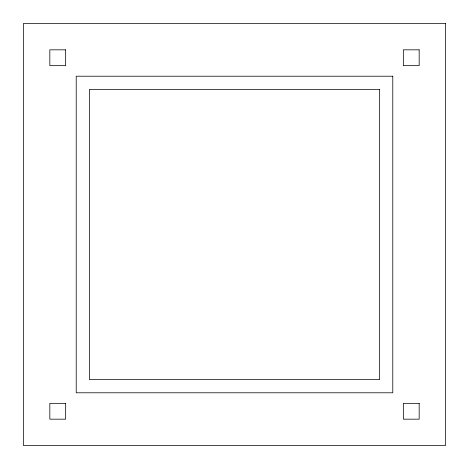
<?xml version="1.0" encoding="UTF-8"?>
<svg xmlns="http://www.w3.org/2000/svg" width="469" height="469" viewBox="0 0 469 469"><rect width="100%" height="100%" fill="white"/><g stroke="black" fill="none" stroke-linecap="round" stroke-linejoin="round"><path stroke-width="0.7" d="M445.55 23.45L23.45 23.45L23.45 445.55L445.55 445.55L445.55 23.45M65.66 49.831L49.831 49.831L49.831 65.66L65.66 65.66L65.66 49.831M419.169 49.831L403.34 49.831L403.34 65.66L419.169 65.66L419.169 49.831M392.788 76.213L76.213 76.213L76.213 392.788L392.788 392.788L392.788 76.213M379.597 89.403L89.403 89.403L89.403 379.597L379.597 379.597L379.597 89.403M65.66 403.34L49.831 403.34L49.831 419.169L65.66 419.169L65.66 403.34M419.169 403.34L403.34 403.34L403.34 419.169L419.169 419.169L419.169 403.34"/></g></svg>
